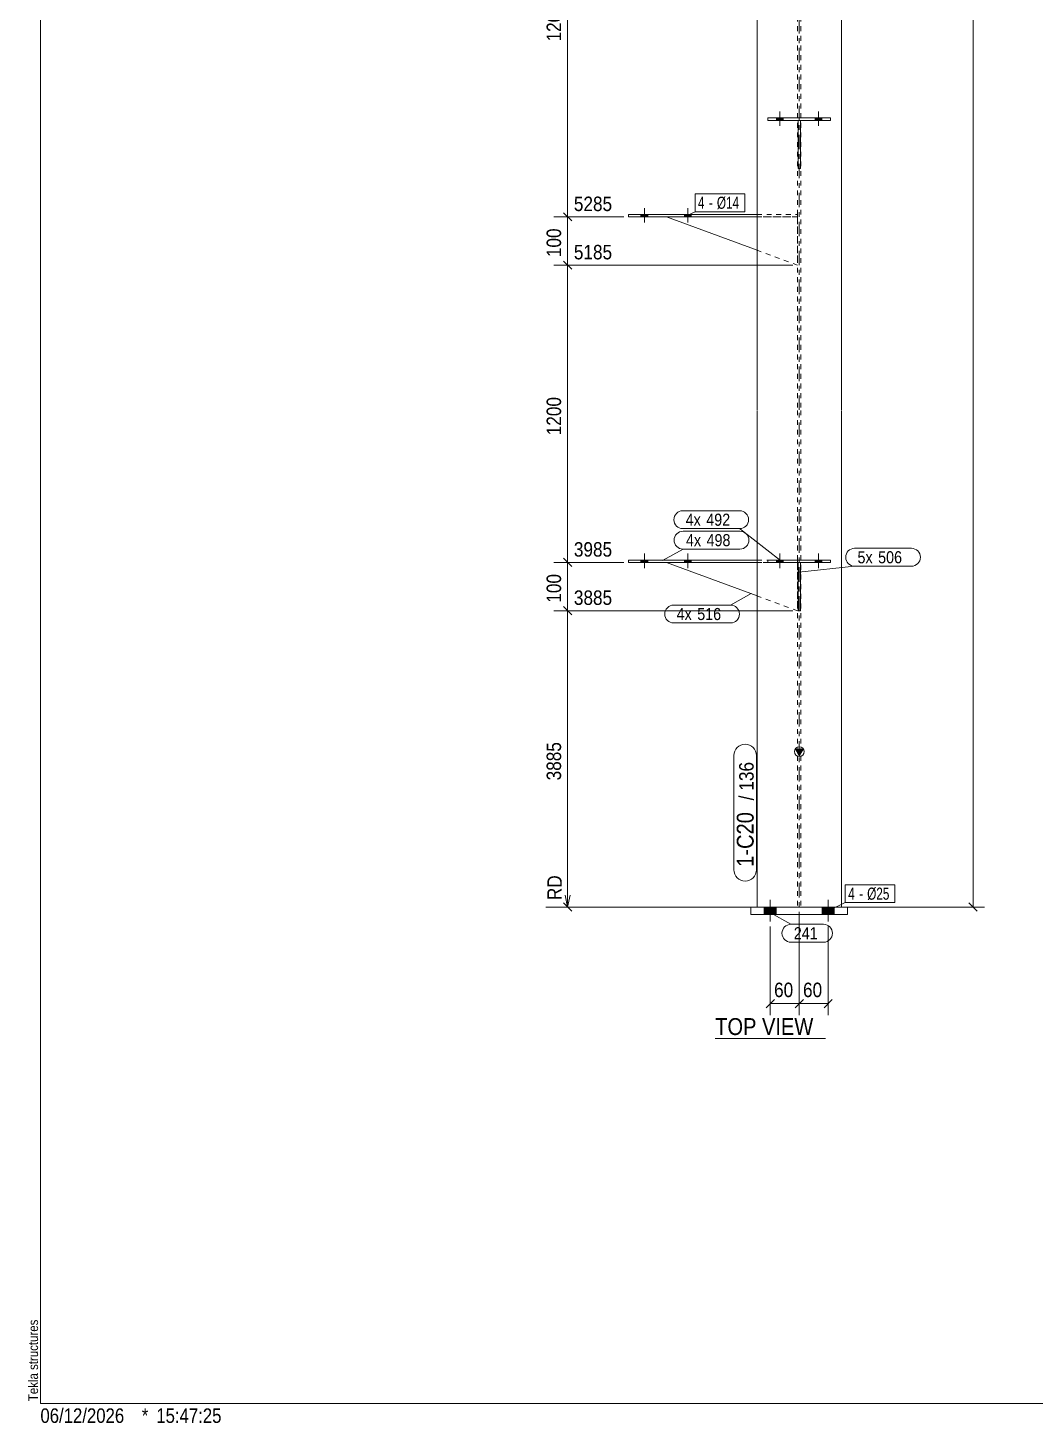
# Model space of a CAD drawing. Header units: millimetres. Extents: x 2 to 825, y 1 to 579.
# Drawn here: x 2.4 to 211.1, y 1 to 290 of the extents above; entities that cross this region are included whole.
import ezdxf

# ---------------------------------------------------------------- set-up
doc = ezdxf.new("R2010")
doc.units = ezdxf.units.MM
for name, pattern in [('XKITLINE00', [0]), ('XKITLINE01', [4, 1, -1, 1, -1]), ('XKITLINE03', [6, 3, -1, 1, -1])]:
    doc.linetypes.add(name, pattern=pattern)
for name, color, linetype, lineweight in [('Bolt', 3, 'Continuous', 0), ('BoltMark', 7, 'Continuous', 0), ('Dimensions', 7, 'Continuous', 0), ('DrawingSheet', 5, 'Continuous', 0), ('OtherObjectType', 7, 'Continuous', 0), ('Part', 2, 'Continuous', 0), ('PartMark', 7, 'Continuous', 0)]:
    doc.layers.add(name, color=color, linetype=linetype, lineweight=lineweight)
doc.styles.add('ARIAL', font='ARIAL.TTF')
doc.styles.add('ARIAL_NARROW', font='ARIALN.TTF')

# ---------------------------------------------------------------- blocks, each defined once
blk = doc.blocks.new('*A45')
at = {"layer": 'Bolt'}
for points in [[(129.42, 179.25), (129.42, 179.75), (130.82, 179.75), (130.82, 179.25)], [(129.42, 179.25), (129.42, 179.75), (130.82, 179.75), (130.82, 179.25)], [(138.42, 179.25), (138.42, 179.75), (139.82, 179.75), (139.82, 179.25)], [(138.42, 179.25), (138.42, 179.75), (139.82, 179.75), (139.82, 179.25)]]:
    blk.add_hatch(color=3, dxfattribs=at).paths.add_polyline_path(points, flags=17)
at = {"layer": 'Bolt', "color": 3, "linetype": 'XKITLINE00', "lineweight": 0}
for p, q in [((129.42, 179.25), (129.42, 179.75)), ((129.42, 179.25), (129.42, 179.75)), ((130.12, 178.09), (130.12, 181.09)), ((130.12, 178.09), (130.12, 181.09)), ((130.82, 179.25), (130.82, 179.75)), ((130.82, 179.25), (130.82, 179.75)), ((138.42, 179.25), (138.42, 179.75)), ((138.42, 179.25), (138.42, 179.75)), ((139.12, 178.09), (139.12, 181.09)), ((139.12, 178.09), (139.12, 181.09)), ((139.82, 179.25), (139.82, 179.75)), ((139.82, 179.25), (139.82, 179.75))]:
    blk.add_line(p, q, dxfattribs=at)
blk = doc.blocks.new('*A46')
at = {"layer": 'Bolt'}
for points in [[(129.42, 250.83), (129.42, 251.33), (130.82, 251.33), (130.82, 250.83)], [(129.42, 250.83), (129.42, 251.33), (130.82, 251.33), (130.82, 250.83)], [(138.42, 250.83), (138.42, 251.33), (139.82, 251.33), (139.82, 250.83)], [(138.42, 250.83), (138.42, 251.33), (139.82, 251.33), (139.82, 250.83)]]:
    blk.add_hatch(color=3, dxfattribs=at).paths.add_polyline_path(points, flags=17)
at = {"layer": 'Bolt', "color": 3, "linetype": 'XKITLINE00', "lineweight": 0}
for p, q in [((130.12, 249.67), (130.12, 252.67)), ((130.12, 249.67), (130.12, 252.67)), ((139.12, 249.67), (139.12, 252.67)), ((139.12, 249.67), (139.12, 252.67)), ((129.42, 250.83), (129.42, 251.33)), ((129.42, 250.83), (129.42, 251.33)), ((130.82, 250.83), (130.82, 251.33)), ((130.82, 250.83), (130.82, 251.33)), ((138.42, 250.83), (138.42, 251.33)), ((138.42, 250.83), (138.42, 251.33)), ((139.82, 250.83), (139.82, 251.33)), ((139.82, 250.83), (139.82, 251.33))]:
    blk.add_line(p, q, dxfattribs=at)
blk = doc.blocks.new('*A49')
at = {"layer": 'Bolt'}
for points in [[(158.92, 179.75), (158.92, 179.25), (157.52, 179.25), (157.52, 179.75)], [(158.92, 179.75), (158.92, 179.25), (157.52, 179.25), (157.52, 179.75)], [(166.92, 179.75), (166.92, 179.25), (165.52, 179.25), (165.52, 179.75)], [(166.92, 179.75), (166.92, 179.25), (165.52, 179.25), (165.52, 179.75)]]:
    blk.add_hatch(color=3, dxfattribs=at).paths.add_polyline_path(points, flags=17)
at = {"layer": 'Bolt', "color": 3, "linetype": 'XKITLINE00', "lineweight": 0}
for p, q in [((157.52, 179.25), (157.52, 179.75)), ((157.52, 179.25), (157.52, 179.75)), ((158.22, 178.09), (158.22, 181.09)), ((158.22, 178.09), (158.22, 181.09)), ((158.92, 179.25), (158.92, 179.75)), ((158.92, 179.25), (158.92, 179.75)), ((165.52, 179.25), (165.52, 179.75)), ((165.52, 179.25), (165.52, 179.75)), ((166.22, 178.09), (166.22, 181.09)), ((166.22, 178.09), (166.22, 181.09)), ((166.92, 179.25), (166.92, 179.75)), ((166.92, 179.25), (166.92, 179.75))]:
    blk.add_line(p, q, dxfattribs=at)
blk = doc.blocks.new('*A50')
at = {"layer": 'Bolt'}
for points in [[(158.92, 271.33), (158.92, 270.83), (157.52, 270.83), (157.52, 271.33)], [(158.92, 271.33), (158.92, 270.83), (157.52, 270.83), (157.52, 271.33)], [(166.92, 271.33), (166.92, 270.83), (165.52, 270.83), (165.52, 271.33)], [(166.92, 271.33), (166.92, 270.83), (165.52, 270.83), (165.52, 271.33)]]:
    blk.add_hatch(color=3, dxfattribs=at).paths.add_polyline_path(points, flags=17)
at = {"layer": 'Bolt', "color": 3, "linetype": 'XKITLINE00', "lineweight": 0}
for p, q in [((158.22, 269.67), (158.22, 272.67)), ((158.22, 269.67), (158.22, 272.67)), ((166.22, 269.67), (166.22, 272.67)), ((166.22, 269.67), (166.22, 272.67)), ((157.52, 270.83), (157.52, 271.33)), ((157.52, 270.83), (157.52, 271.33)), ((158.92, 270.83), (158.92, 271.33)), ((158.92, 270.83), (158.92, 271.33)), ((165.52, 270.83), (165.52, 271.33)), ((165.52, 270.83), (165.52, 271.33)), ((166.92, 270.83), (166.92, 271.33)), ((166.92, 270.83), (166.92, 271.33))]:
    blk.add_line(p, q, dxfattribs=at)
blk = doc.blocks.new('*A55')
at = {"layer": 'Bolt'}
for points in [[(157.47, 107.85), (157.47, 106.35), (154.97, 106.35), (154.97, 107.85)], [(157.47, 107.85), (157.47, 106.35), (154.97, 106.35), (154.97, 107.85)], [(169.47, 107.85), (169.47, 106.35), (166.97, 106.35), (166.97, 107.85)], [(169.47, 107.85), (169.47, 106.35), (166.97, 106.35), (166.97, 107.85)]]:
    blk.add_hatch(color=3, dxfattribs=at).paths.add_polyline_path(points, flags=17)
at = {"layer": 'Bolt', "color": 3, "linetype": 'XKITLINE00', "lineweight": 0}
for p, q in [((154.97, 107.85), (154.97, 106.35)), ((154.97, 107.85), (154.97, 106.35)), ((156.22, 109.35), (156.22, 104.85)), ((156.22, 109.35), (156.22, 104.85)), ((157.47, 107.85), (157.47, 106.35)), ((157.47, 107.85), (157.47, 106.35)), ((166.97, 107.85), (166.97, 106.35)), ((166.97, 107.85), (166.97, 106.35)), ((168.22, 109.35), (168.22, 104.85)), ((168.22, 109.35), (168.22, 104.85)), ((169.47, 107.85), (169.47, 106.35)), ((169.47, 107.85), (169.47, 106.35))]:
    blk.add_line(p, q, dxfattribs=at)
blk = doc.blocks.new('*A56')
at = {"layer": 'Part'}
blk.add_hatch(color=2, dxfattribs=at).paths.add_polyline_path([(161.42, 140.56), (163.02, 140.56), (162.22, 139.16)], flags=17)
at = {"layer": 'Part', "color": 2, "linetype": 'XKITLINE00', "lineweight": 0}
for p, q in [((153.47, 210.83), (153.47, 302.31)), ((170.97, 210.83), (170.97, 302.31)), ((153.47, 139.25), (153.47, 210.73)), ((170.97, 139.25), (170.97, 210.73)), ((153.47, 107.85), (153.47, 139.15)), ((162.22, 139.16), (161.42, 140.56)), ((161.42, 140.56), (163.02, 140.56)), ((163.02, 140.56), (162.22, 139.16)), ((170.97, 107.85), (170.97, 139.15))]:
    blk.add_line(p, q, dxfattribs=at)
at = {"layer": 'Part', "color": 7, "linetype": 'XKITLINE01', "lineweight": 0}
for p, q in [((161.87, 302.31), (161.87, 210.83)), ((162.57, 302.31), (162.57, 210.83)), ((161.87, 210.73), (161.87, 139.25)), ((162.57, 210.73), (162.57, 139.25)), ((161.87, 139.15), (161.87, 107.85)), ((162.57, 139.15), (162.57, 107.85)), ((153.47, 107.85), (170.97, 107.85))]:
    blk.add_line(p, q, dxfattribs=at)
at = {"layer": 'Part', "color": 7, "linetype": 'XKITLINE03', "lineweight": 0}
for p, q in [((162.22, 210.83), (162.22, 302.31)), ((162.22, 139.25), (162.22, 210.73)), ((162.22, 97.85), (162.22, 139.15))]:
    blk.add_line(p, q, dxfattribs=at)
at = {"layer": 'Part', "color": 2, "linetype": 'XKITLINE00', "lineweight": 0}
blk.add_circle((162.22, 140.06), 1, dxfattribs=at)
blk = doc.blocks.new('*A57')
at = {"layer": 'Part', "color": 2, "linetype": 'XKITLINE00', "lineweight": 0}
for p, q in [((126.87, 179.75), (153.47, 179.75)), ((126.87, 179.75), (126.87, 179.25)), ((126.87, 179.25), (153.47, 179.25))]:
    blk.add_line(p, q, dxfattribs=at)
at = {"layer": 'Part', "color": 7, "linetype": 'XKITLINE01', "lineweight": 0}
for p, q in [((153.47, 179.75), (161.87, 179.75)), ((153.47, 179.25), (161.87, 179.25)), ((161.87, 179.75), (161.87, 179.25))]:
    blk.add_line(p, q, dxfattribs=at)
blk = doc.blocks.new('*A58')
at = {"layer": 'Part', "color": 2, "linetype": 'XKITLINE00', "lineweight": 0}
blk.add_line((153.47, 172.34), (134.72, 179.25), dxfattribs=at)
at = {"layer": 'Part', "color": 7, "linetype": 'XKITLINE01', "lineweight": 0}
for p, q in [((134.72, 179.25), (161.87, 179.25)), ((161.87, 179.25), (161.87, 169.25)), ((161.87, 169.25), (153.47, 172.34))]:
    blk.add_line(p, q, dxfattribs=at)
blk = doc.blocks.new('*A59')
at = {"layer": 'Part', "color": 2, "linetype": 'XKITLINE00', "lineweight": 0}
for p, q in [((126.87, 251.33), (153.47, 251.33)), ((126.87, 251.33), (126.87, 250.83)), ((126.87, 250.83), (153.47, 250.83))]:
    blk.add_line(p, q, dxfattribs=at)
at = {"layer": 'Part', "color": 7, "linetype": 'XKITLINE01', "lineweight": 0}
for p, q in [((153.47, 251.33), (161.87, 251.33)), ((153.47, 250.83), (161.87, 250.83)), ((161.87, 251.33), (161.87, 250.83))]:
    blk.add_line(p, q, dxfattribs=at)
blk = doc.blocks.new('*A60')
at = {"layer": 'Part', "color": 2, "linetype": 'XKITLINE00', "lineweight": 0}
blk.add_line((153.47, 243.92), (134.72, 250.83), dxfattribs=at)
at = {"layer": 'Part', "color": 7, "linetype": 'XKITLINE01', "lineweight": 0}
for p, q in [((134.72, 250.83), (161.87, 250.83)), ((161.87, 250.83), (161.87, 240.83)), ((161.87, 240.83), (153.47, 243.92))]:
    blk.add_line(p, q, dxfattribs=at)
blk = doc.blocks.new('*A65')
at = {"layer": 'Part', "color": 2, "linetype": 'XKITLINE00', "lineweight": 0}
for p, q in [((155.72, 179.75), (168.72, 179.75)), ((155.72, 179.75), (155.72, 179.25)), ((155.72, 179.25), (168.72, 179.25)), ((168.72, 179.75), (168.72, 179.25))]:
    blk.add_line(p, q, dxfattribs=at)
blk = doc.blocks.new('*A66')
at = {"layer": 'Part', "color": 2, "linetype": 'XKITLINE00', "lineweight": 0}
for p, q in [((161.97, 179.25), (161.97, 169.25)), ((162.47, 179.25), (162.47, 169.25)), ((161.97, 169.25), (162.47, 169.25))]:
    blk.add_line(p, q, dxfattribs=at)
at = {"layer": 'Part', "color": 7, "linetype": 'XKITLINE01', "lineweight": 0}
blk.add_line((161.97, 179.25), (162.47, 179.25), dxfattribs=at)
blk.add_line((161.97, 179.25), (162.47, 179.25), dxfattribs=at)
blk = doc.blocks.new('*A67')
at = {"layer": 'Part', "color": 2, "linetype": 'XKITLINE00', "lineweight": 0}
for p, q in [((161.97, 270.83), (161.97, 260.83)), ((162.47, 270.83), (162.47, 260.83)), ((161.97, 260.83), (162.47, 260.83))]:
    blk.add_line(p, q, dxfattribs=at)
at = {"layer": 'Part', "color": 7, "linetype": 'XKITLINE01', "lineweight": 0}
blk.add_line((161.97, 270.83), (162.47, 270.83), dxfattribs=at)
blk.add_line((161.97, 270.83), (162.47, 270.83), dxfattribs=at)
blk = doc.blocks.new('*A68')
at = {"layer": 'Part', "color": 2, "linetype": 'XKITLINE00', "lineweight": 0}
for p, q in [((155.72, 271.33), (168.72, 271.33)), ((155.72, 271.33), (155.72, 270.83)), ((155.72, 270.83), (168.72, 270.83)), ((168.72, 271.33), (168.72, 270.83))]:
    blk.add_line(p, q, dxfattribs=at)
blk = doc.blocks.new('*A81')
at = {"layer": 'Part', "color": 2, "linetype": 'XKITLINE00', "lineweight": 0}
for p, q in [((152.22, 106.35), (152.22, 107.85)), ((152.22, 107.85), (172.22, 107.85)), ((172.22, 107.85), (172.22, 106.35)), ((172.22, 106.35), (152.22, 106.35))]:
    blk.add_line(p, q, dxfattribs=at)
blk = doc.blocks.new('*A109')
at = {"layer": 'DrawingSheet', "color": 5, "linetype": 'XKITLINE00', "lineweight": 0}
for p, q in [((5, 579), (5, 5)), ((5, 5), (825, 5))]:
    blk.add_line(p, q, dxfattribs=at)
at = {"layer": 'DrawingSheet', "color": 5, "style": 'ARIAL', "width": 0.85}
blk.add_text('Tekla structures', height=2, rotation=90, dxfattribs=at).set_placement((4.5, 5.5))
blk = doc.blocks.new('*A116')
at = {"layer": 'OtherObjectType', "color": 7, "style": 'ARIAL_NARROW', "width": 1.008832}
for s, p in [('06/12/2026', (4.99, 1)), ('*', (26, 1)), ('15:47:25', (29, 1))]:
    blk.add_text(s, height=3, dxfattribs=at).set_placement(p)
blk = doc.blocks.new('*A163')
at = {"layer": 'Dimensions', "color": 7, "linetype": 'XKITLINE00', "lineweight": 0}
for p, q in [((198.22, 107.85), (198.22, 499.14)), ((171.97, 107.85), (200.62, 107.85)), ((197.37, 108.7), (199.07, 107))]:
    blk.add_line(p, q, dxfattribs=at)
at = {"layer": 'Dimensions', "color": 3}
blk.add_point((198.22, 107.85), dxfattribs=at)
blk = doc.blocks.new('*A164')
at = {"layer": 'Dimensions', "color": 7, "linetype": 'XKITLINE00', "lineweight": 0}
for p, q in [((160.87, 332.41), (111.37, 332.41)), ((113.37, 333.26), (115.07, 331.56)), ((114.22, 250.83), (114.22, 332.41)), ((113.37, 251.68), (115.07, 249.98)), ((125.87, 250.83), (111.37, 250.83))]:
    blk.add_line(p, q, dxfattribs=at)
at = {"layer": 'Dimensions', "color": 3}
for p in [(114.22, 332.41), (114.22, 250.83)]:
    blk.add_point(p, dxfattribs=at)
at = {"layer": 'Dimensions', "color": 3, "style": 'ARIAL', "width": 0.85}
blk.add_text('6485', height=3, dxfattribs=at).set_placement((115.52, 333.61))
blk.add_text('1200', height=3, rotation=90.0002, dxfattribs=at).set_placement((112.87, 287.17))
blk = doc.blocks.new('*A170')
at = {"layer": 'PartMark', "color": 7, "linetype": 'XKITLINE00', "lineweight": 0}
for p, q in [((148.67, 115.6), (148.67, 139.25)), ((153.37, 115.6), (153.37, 139.25))]:
    blk.add_line(p, q, dxfattribs=at)
for centre, start, end in [((151.02, 139.25), 0, 180), ((151.02, 115.6), 180, 0)]:
    blk.add_arc(centre, 2.35, start, end, dxfattribs=at)
at = {"layer": 'PartMark', "color": 3, "style": 'ARIAL', "width": 0.85}
for s, p in [('136', (152.77, 131.97)), ('/', (152.77, 129.96))]:
    blk.add_text(s, height=3, rotation=90.0002, dxfattribs=at).set_placement(p)
at = {"layer": 'PartMark', "color": 1, "style": 'ARIAL', "width": 0.85}
blk.add_text('1-C20', height=3.5, rotation=90.0002, dxfattribs=at).set_placement((152.77, 116.2))
blk = doc.blocks.new('*A171')
at = {"layer": 'PartMark', "color": 7, "linetype": 'XKITLINE00', "lineweight": 0}
for p, q in [((138.08, 189.95), (149.87, 189.95)), ((138.08, 186.25), (149.87, 186.25)), ((158.35, 179.62), (149.87, 186.25))]:
    blk.add_line(p, q, dxfattribs=at)
for centre, start, end in [((138.08, 188.1), 90, 270), ((149.87, 188.1), 270, 90)]:
    blk.add_arc(centre, 1.85, start, end, dxfattribs=at)
at = {"layer": 'PartMark', "color": 3, "style": 'ARIAL', "width": 0.85}
for s, p in [('4x', (138.68, 186.85)), ('492', (142.95, 186.85))]:
    blk.add_text(s, height=2.5, dxfattribs=at).set_placement(p)
blk = doc.blocks.new('*A172')
at = {"layer": 'PartMark', "color": 7, "linetype": 'XKITLINE00', "lineweight": 0}
for p, q in [((138.14, 185.71), (149.93, 185.71)), ((133.9, 179.62), (138.14, 182.01)), ((138.14, 182.01), (149.93, 182.01))]:
    blk.add_line(p, q, dxfattribs=at)
for centre, start, end in [((138.14, 183.86), 90, 270), ((149.93, 183.86), 270, 90)]:
    blk.add_arc(centre, 1.85, start, end, dxfattribs=at)
at = {"layer": 'PartMark', "color": 3, "style": 'ARIAL', "width": 0.85}
for s, p in [('4x', (138.74, 182.61)), ('498', (143.01, 182.61))]:
    blk.add_text(s, height=2.5, dxfattribs=at).set_placement(p)
blk = doc.blocks.new('*A173')
at = {"layer": 'PartMark', "color": 7, "linetype": 'XKITLINE00', "lineweight": 0}
for p, q in [((173.69, 182.17), (185.48, 182.17)), ((162.1, 177.22), (173.69, 178.47)), ((173.69, 178.47), (185.48, 178.47))]:
    blk.add_line(p, q, dxfattribs=at)
for centre, start, end in [((173.69, 180.32), 90, 270), ((185.48, 180.32), 270, 90)]:
    blk.add_arc(centre, 1.85, start, end, dxfattribs=at)
at = {"layer": 'PartMark', "color": 3, "style": 'ARIAL', "width": 0.85}
for s, p in [('5x', (174.29, 179.07)), ('506', (178.56, 179.07))]:
    blk.add_text(s, height=2.5, dxfattribs=at).set_placement(p)
blk = doc.blocks.new('*A174')
at = {"layer": 'PartMark', "color": 7, "linetype": 'XKITLINE00', "lineweight": 0}
for p, q in [((152.24, 172.8), (147.99, 170.41)), ((136.21, 170.41), (147.99, 170.41)), ((136.21, 166.71), (147.99, 166.71))]:
    blk.add_line(p, q, dxfattribs=at)
for centre, start, end in [((136.21, 168.56), 90, 270), ((147.99, 168.56), 270, 90)]:
    blk.add_arc(centre, 1.85, start, end, dxfattribs=at)
at = {"layer": 'PartMark', "color": 3, "style": 'ARIAL', "width": 0.85}
for s, p in [('4x', (136.81, 167.31)), ('516', (141.08, 167.31))]:
    blk.add_text(s, height=2.5, dxfattribs=at).set_placement(p)
blk = doc.blocks.new('*A175')
at = {"layer": 'OtherObjectType', "color": 7, "linetype": 'XKITLINE00', "lineweight": 0}
blk.add_line((144.81, 80.6), (167.63, 80.6), dxfattribs=at)
at = {"layer": 'OtherObjectType', "color": 7, "style": 'ARIAL', "width": 0.85}
blk.add_text('TOP VIEW', height=3.5, dxfattribs=at).set_placement((144.81, 81.35))
blk = doc.blocks.new('*A176')
at = {"layer": 'Dimensions', "color": 7, "linetype": 'XKITLINE00', "lineweight": 0}
for p, q in [((162.22, 106.85), (162.22, 85.45)), ((156.22, 103.85), (156.22, 85.45)), ((157.07, 88.7), (155.37, 87)), ((156.22, 87.85), (162.22, 87.85)), ((163.07, 88.7), (161.37, 87))]:
    blk.add_line(p, q, dxfattribs=at)
at = {"layer": 'Dimensions', "color": 3}
for p in [(156.22, 87.85), (162.22, 87.85)]:
    blk.add_point(p, dxfattribs=at)
at = {"layer": 'Dimensions', "color": 3, "style": 'ARIAL', "width": 0.85}
blk.add_text('60', height=3, dxfattribs=at).set_placement((157, 89.2))
blk = doc.blocks.new('*A177')
at = {"layer": 'Dimensions', "color": 7, "linetype": 'XKITLINE00', "lineweight": 0}
for p, q in [((162.22, 106.85), (162.22, 85.45)), ((168.22, 103.85), (168.22, 85.45)), ((163.07, 88.7), (161.37, 87)), ((162.22, 87.85), (168.22, 87.85)), ((169.07, 88.7), (167.37, 87))]:
    blk.add_line(p, q, dxfattribs=at)
at = {"layer": 'Dimensions', "color": 3}
for p in [(162.22, 87.85), (168.22, 87.85)]:
    blk.add_point(p, dxfattribs=at)
at = {"layer": 'Dimensions', "color": 3, "style": 'ARIAL', "width": 0.85}
blk.add_text('60', height=3, dxfattribs=at).set_placement((163, 89.2))
blk = doc.blocks.new('*A178')
at = {"layer": 'Dimensions', "color": 7, "linetype": 'XKITLINE00', "lineweight": 0}
for p, q in [((160.87, 169.25), (111.37, 169.25)), ((113.37, 170.1), (115.07, 168.4)), ((114.22, 107.85), (114.22, 169.25)), ((114.22, 115.07), (114.22, 107.85)), ((113.72, 110.35), (114.22, 107.85)), ((114.72, 110.35), (114.22, 107.85)), ((152.47, 107.85), (109.72, 107.85)), ((152.47, 107.85), (111.37, 107.85)), ((113.37, 108.7), (115.07, 107))]:
    blk.add_line(p, q, dxfattribs=at)
at = {"layer": 'Dimensions', "color": 3}
for p in [(114.22, 169.25), (114.22, 107.85)]:
    blk.add_point(p, dxfattribs=at)
at = {"layer": 'Dimensions', "color": 7}
blk.add_point((114.22, 107.85), dxfattribs=at)
at = {"layer": 'Dimensions', "color": 3, "style": 'ARIAL', "width": 0.85}
blk.add_text('3885', height=3, dxfattribs=at).set_placement((115.52, 170.45))
for s, p in [('3885', (112.87, 134.1)), ('RD', (113.02, 109.29))]:
    blk.add_text(s, height=3, rotation=90.0002, dxfattribs=at).set_placement(p)
blk = doc.blocks.new('*A179')
at = {"layer": 'Dimensions', "color": 7, "linetype": 'XKITLINE00', "lineweight": 0}
for p, q in [((125.87, 179.25), (111.37, 179.25)), ((113.37, 180.1), (115.07, 178.4)), ((114.22, 169.25), (114.22, 179.25)), ((160.87, 169.25), (111.37, 169.25)), ((113.37, 170.1), (115.07, 168.4))]:
    blk.add_line(p, q, dxfattribs=at)
at = {"layer": 'Dimensions', "color": 3}
for p in [(114.22, 179.25), (114.22, 169.25)]:
    blk.add_point(p, dxfattribs=at)
at = {"layer": 'Dimensions', "color": 3, "style": 'ARIAL', "width": 0.85}
blk.add_text('3985', height=3, dxfattribs=at).set_placement((115.52, 180.45))
blk.add_text('100', height=3, rotation=90.0002, dxfattribs=at).set_placement((112.87, 170.91))
blk = doc.blocks.new('*A180')
at = {"layer": 'Dimensions', "color": 7, "linetype": 'XKITLINE00', "lineweight": 0}
for p, q in [((160.87, 240.83), (111.37, 240.83)), ((113.37, 241.68), (115.07, 239.98)), ((114.22, 179.25), (114.22, 240.83)), ((125.87, 179.25), (111.37, 179.25)), ((113.37, 180.1), (115.07, 178.4))]:
    blk.add_line(p, q, dxfattribs=at)
at = {"layer": 'Dimensions', "color": 3}
for p in [(114.22, 240.83), (114.22, 179.25)]:
    blk.add_point(p, dxfattribs=at)
at = {"layer": 'Dimensions', "color": 3, "style": 'ARIAL', "width": 0.85}
blk.add_text('5185', height=3, dxfattribs=at).set_placement((115.52, 242.03))
blk.add_text('1200', height=3, rotation=90.0002, dxfattribs=at).set_placement((112.87, 205.59))
blk = doc.blocks.new('*A181')
at = {"layer": 'Dimensions', "color": 7, "linetype": 'XKITLINE00', "lineweight": 0}
for p, q in [((113.37, 251.68), (115.07, 249.98)), ((125.87, 250.83), (111.37, 250.83)), ((114.22, 240.83), (114.22, 250.83)), ((160.87, 240.83), (111.37, 240.83)), ((113.37, 241.68), (115.07, 239.98))]:
    blk.add_line(p, q, dxfattribs=at)
at = {"layer": 'Dimensions', "color": 3}
for p in [(114.22, 250.83), (114.22, 240.83)]:
    blk.add_point(p, dxfattribs=at)
at = {"layer": 'Dimensions', "color": 3, "style": 'ARIAL', "width": 0.85}
blk.add_text('5285', height=3, dxfattribs=at).set_placement((115.52, 252.03))
blk.add_text('100', height=3, rotation=90.0002, dxfattribs=at).set_placement((112.87, 242.49))
blk = doc.blocks.new('*A182')
at = {"layer": 'BoltMark', "color": 7, "linetype": 'XKITLINE00', "lineweight": 0}
for p, q in [((171.76, 112.48), (182.05, 112.48)), ((171.76, 108.78), (171.76, 112.48)), ((182.05, 108.78), (182.05, 112.48)), ((168.22, 107.1), (171.76, 108.78)), ((171.76, 108.78), (182.05, 108.78))]:
    blk.add_line(p, q, dxfattribs=at)
at = {"layer": 'BoltMark', "color": 3, "style": 'ARIAL_NARROW', "width": 0.85}
for s, p in [('4', (172.36, 109.38)), ('-', (174.63, 109.38)), ('Ø25', (176.29, 109.38))]:
    blk.add_text(s, height=2.5, dxfattribs=at).set_placement(p)
blk = doc.blocks.new('*A183')
at = {"layer": 'BoltMark', "color": 7, "linetype": 'XKITLINE00', "lineweight": 0}
for p, q in [((140.62, 255.61), (150.92, 255.61)), ((140.62, 251.91), (140.62, 255.61)), ((150.92, 251.91), (150.92, 255.61)), ((139.12, 251.17), (140.62, 251.91)), ((140.62, 251.91), (150.92, 251.91))]:
    blk.add_line(p, q, dxfattribs=at)
at = {"layer": 'BoltMark', "color": 3, "style": 'ARIAL_NARROW', "width": 0.85}
for s, p in [('4', (141.22, 252.51)), ('Ø14', (145.15, 252.51)), ('-', (143.49, 252.51))]:
    blk.add_text(s, height=2.5, dxfattribs=at).set_placement(p)
blk = doc.blocks.new('*A184')
at = {"layer": 'PartMark', "color": 7, "linetype": 'XKITLINE00', "lineweight": 0}
for p, q in [((156.25, 106.68), (160.49, 104.28)), ((160.49, 104.28), (167.26, 104.28)), ((160.49, 100.58), (167.26, 100.58))]:
    blk.add_line(p, q, dxfattribs=at)
for centre, start, end in [((160.49, 102.43), 90, 270), ((167.26, 102.43), 270, 90)]:
    blk.add_arc(centre, 1.85, start, end, dxfattribs=at)
at = {"layer": 'PartMark', "color": 3, "style": 'ARIAL', "width": 0.85}
blk.add_text('241', height=2.5, dxfattribs=at).set_placement((161.09, 101.18))

msp = doc.modelspace()

# ---------------------------------------------------------------- block references
at = {"lineweight": 0}
for name in ['*A109', '*A163', '*A164', '*A50', '*A68', '*A67', '*A181', '*A183', '*A46', '*A59', '*A60', '*A180', '*A171', '*A172', '*A179', '*A173', '*A57', '*A45', '*A58', '*A65', '*A49', '*A66', '*A178', '*A174', '*A170', '*A182', '*A81', '*A55', '*A176', '*A184', '*A177', '*A175', '*A116']:
    msp.add_blockref(name, (0, 0), dxfattribs=at)
at = {"layer": 'Part', "lineweight": 0}
msp.add_blockref('*A56', (0, 0), dxfattribs=at)

doc.saveas('drawing.dxf')
